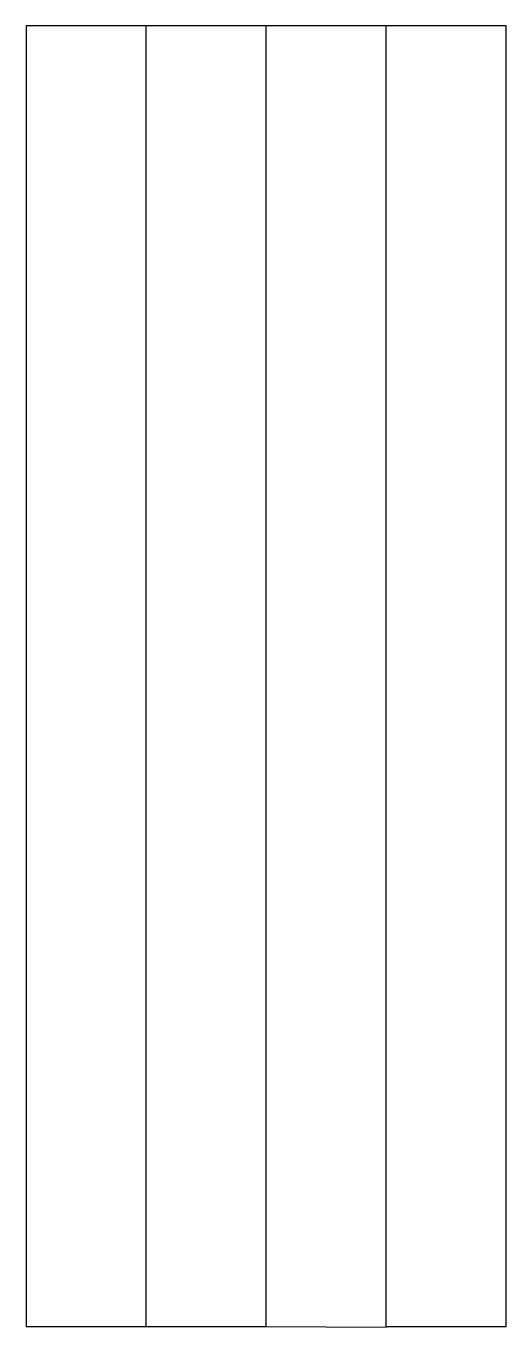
# Model space of a CAD drawing. Header units: millimetres. Extents: x 1748 to 1796, y 2113 to 2243.
import ezdxf

# ---------------------------------------------------------------- set-up
doc = ezdxf.new("R2010")
doc.units = ezdxf.units.MM
doc.layers.add('cortes', color=6, linetype='Continuous')

msp = doc.modelspace()

# ---------------------------------------------------------------- linework, layer by layer
at = {"layer": 'cortes'}
for points in [[(1748.06, 2113.31), (1760.06, 2113.31), (1760.06, 2243.31), (1748.06, 2243.31), (1748.06, 2113.31)], [(1760.06, 2113.31), (1772.06, 2113.31), (1772.06, 2243.31), (1760.06, 2243.31)], [(1772.06, 2113.31), (1784.06, 2113.27), (1784.06, 2243.31), (1772.06, 2243.31)], [(1784.06, 2113.31), (1796.06, 2113.31), (1796.06, 2243.31), (1784.06, 2243.31)]]:
    msp.add_lwpolyline(points, dxfattribs=at)

doc.saveas('drawing.dxf')
